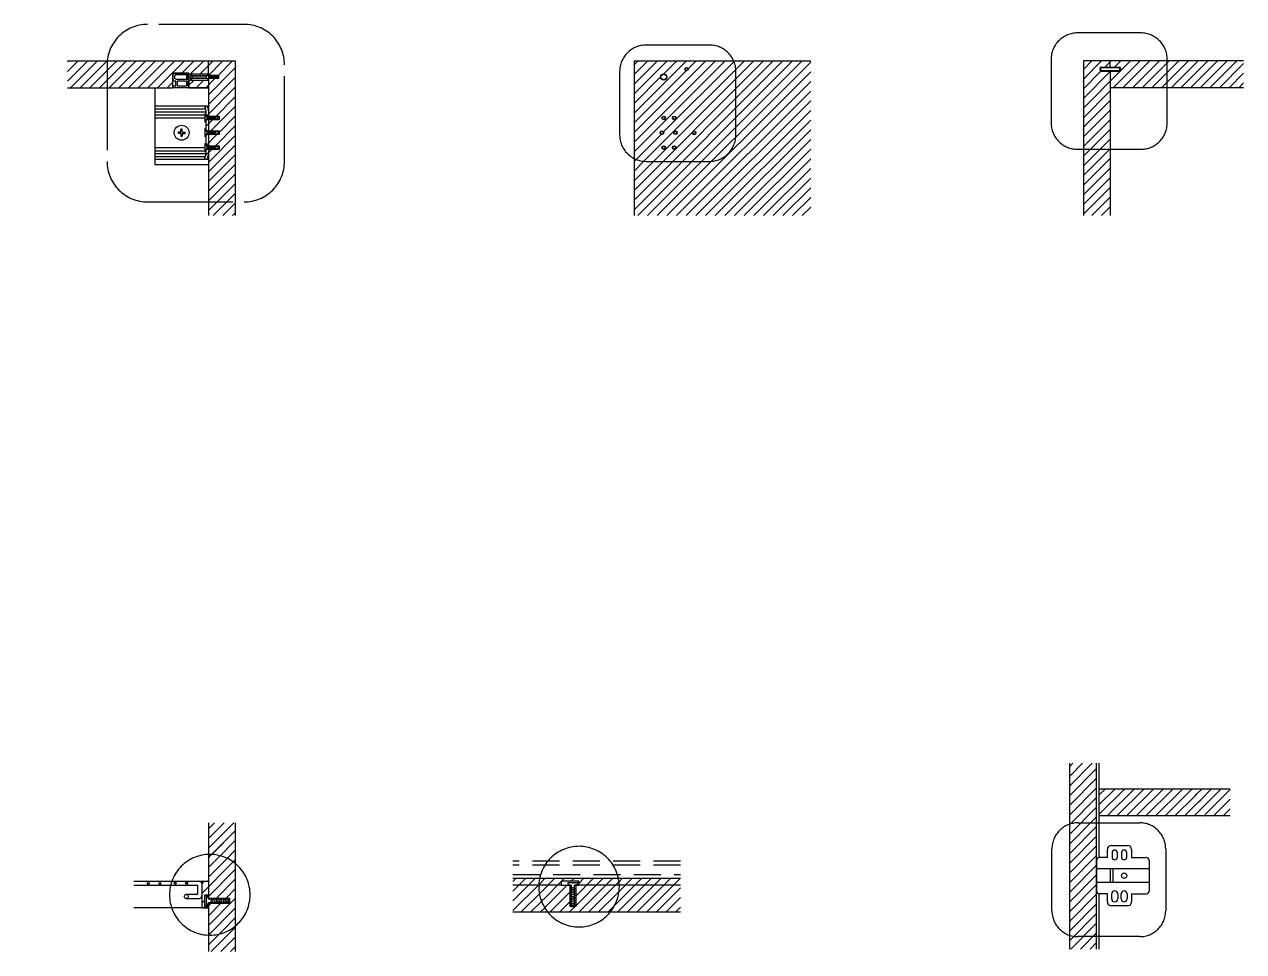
# Model space of a CAD drawing. Header units: millimetres. Extents: x 6386 to 13167, y 3420 to 7732.
# Drawn here: x 6689.4 to 6780.1, y 3523.6 to 3592.6 of the extents above; entities that cross this region are included whole.
import ezdxf

# ---------------------------------------------------------------- set-up
doc = ezdxf.new("R2010")
doc.units = ezdxf.units.MM
doc.linetypes.add('DASHED', pattern=[0.75, 0.5, -0.25])
doc.linetypes.add('TRATTOPUNTO', pattern=[25.4, 12.7, -6.35, 0, -6.35])
doc.layers.add('A-ANNO-SYMB', color=3, linetype='Continuous', lineweight=15)
for name, color, linetype in [('ARREDI SEZIONATI', 2, 'Continuous'), ('FINESTRE', 4, 'Continuous'), ('G-ANNO-LOGO', 3, 'Continuous'), ('linee sezionate', 4, 'Continuous'), ('prospetti', 2, 'Continuous'), ('simboli tratteggiati', 1, 'Continuous'), ('viti', 5, 'Continuous')]:
    doc.layers.add(name, color=color, linetype=linetype)

msp = doc.modelspace()

# ---------------------------------------------------------------- hatches: boundary and pattern name
at = {"layer": 'G-ANNO-LOGO'}
h = msp.add_hatch(dxfattribs=at)
h.set_pattern_fill('ANSI31', color=256, scale=0.16)
edge = h.paths.add_edge_path()
edge.add_line((6700.437, 3588.932), (6700.457, 3588.932))
edge.add_line((6700.457, 3588.932), (6701.661, 3588.932))
edge.add_line((6701.661, 3588.932), (6701.661, 3588.875))
edge.add_line((6701.661, 3588.875), (6703.117, 3588.875))
edge.add_line((6703.117, 3588.875), (6703.117, 3589.845))
edge.add_line((6703.117, 3589.845), (6695.589, 3589.845))
edge.add_arc((6698.576, 3589.557), 3, 174.505, 180)
edge.add_line((6695.576, 3589.557), (6695.576, 3587.845))
edge.add_line((6695.576, 3587.845), (6700.437, 3587.845))
edge.add_line((6700.437, 3587.845), (6700.437, 3588.932))
h.paths.add_polyline_path([(6705.117, 3589.845), (6703.117, 3589.845), (6703.117, 3588.875), (6703.117, 3588.765), (6703.857, 3588.765), (6703.857, 3588.525), (6703.117, 3588.525), (6703.117, 3588.435), (6703.117, 3588.415), (6703.117, 3586.132), (6703.019, 3586.499), (6702.819, 3586.499), (6702.917, 3586.132), (6702.917, 3585.742), (6703.061, 3585.742), (6702.982, 3585.467), (6702.917, 3585.467), (6702.917, 3584.637), (6703.051, 3584.637), (6703.907, 3584.637), (6703.907, 3584.362), (6703.117, 3584.362), (6703.117, 3583.532), (6703.909, 3583.532), (6703.909, 3583.257), (6703.117, 3583.257), (6703.117, 3582.866), (6703.117, 3579.357), (6705.117, 3579.357)])
edge = h.paths.add_edge_path(flags=16)
edge.add_line((6703.909, 3585.467), (6703.909, 3585.491))
edge.add_arc((6703.909, 3585.604), 0.113, 201.07533, 269.99588, ccw=False)
edge.add_line((6703.804, 3585.563), (6703.781, 3585.555))
edge.add_arc((6703.909, 3585.604), 0.137, 201.07586, 269.99662)
h.paths.add_polyline_path([(6703.58, 3585.467), (6703.153, 3585.467), (6703.216, 3585.685), (6703.643, 3585.685)], flags=16)
h.paths.add_polyline_path([(6703.117, 3588.415), (6701.797, 3588.415), (6701.661, 3588.415), (6701.661, 3587.845), (6703.117, 3587.845)])
h.paths.add_polyline_path([(6703.117, 3583.159), (6703.117, 3583.257), (6703.053, 3583.257), (6702.917, 3583.257), (6702.917, 3582.866), (6702.819, 3582.499), (6703.019, 3582.499), (6703.117, 3582.866)], flags=17)
h.paths.add_polyline_path([(6703.117, 3584.362), (6703.051, 3584.362), (6702.917, 3584.362), (6702.917, 3583.532), (6703.053, 3583.532), (6703.117, 3583.532)], flags=17)
edge = h.paths.add_edge_path(flags=16)
edge.add_arc((6738.687, 3589.233), 0.102, 0, 360)
edge = h.paths.add_edge_path(flags=16)
edge.add_arc((6736.999, 3585.604), 0.113, 0, 360)
edge = h.paths.add_edge_path(flags=16)
edge.add_arc((6736.999, 3588.645), 0.21, 0, 360)
edge = h.paths.add_edge_path(flags=16)
edge.add_arc((6736.999, 3583.395), 0.113, 0, 360)
h.paths.add_polyline_path([(6770.223, 3589.073), (6769.463, 3589.073), (6769.463, 3589.353), (6770.223, 3589.353), (6770.223, 3589.845), (6768.223, 3589.845), (6768.223, 3583.273), (6770.223, 3583.273)])
h.paths.add_polyline_path([(6774.464, 3589.845), (6770.223, 3589.845), (6770.223, 3589.353), (6770.983, 3589.353), (6770.983, 3589.073), (6770.223, 3589.073), (6770.223, 3587.845), (6774.464, 3587.845)])
edge = h.paths.add_edge_path()
edge.add_arc((6701.467, 3527.695), 0.15, 0, 360)
edge = h.paths.add_edge_path()
edge.add_arc((6703.044, 3528.772), 0.0729, 5.24279, 87.43191)
edge.add_line((6703.047, 3528.845), (6702.686, 3528.845))
edge.add_arc((6702.689, 3528.772), 0.0729, 92.56809, 174.75721)
edge.add_line((6702.617, 3528.778), (6702.617, 3526.911))
edge.add_arc((6702.689, 3526.917), 0.0729, 185.24279, 267.43191)
edge.add_line((6702.686, 3526.845), (6703.047, 3526.845))
edge.add_arc((6703.044, 3526.917), 0.0729, 272.56809, 354.75721)
edge.add_line((6703.117, 3526.911), (6703.117, 3526.941))
edge.add_line((6703.117, 3526.941), (6702.817, 3526.941))
edge.add_line((6702.817, 3526.941), (6702.817, 3527.806))
edge.add_line((6702.817, 3527.806), (6703.117, 3527.806))
edge.add_line((6703.117, 3527.806), (6703.117, 3528.778))
edge = h.paths.add_edge_path()
edge.add_arc((6703.217, 3527.823), 3, 50.70922, 90)
edge.add_arc((6703.217, 3527.823), 3, 90, 91.91463)
edge.add_line((6703.117, 3530.821), (6703.117, 3527.582))
edge.add_line((6703.117, 3527.582), (6704.687, 3527.582))
edge.add_line((6704.687, 3527.582), (6704.687, 3527.165))
edge.add_line((6704.687, 3527.165), (6703.117, 3527.165))
edge.add_line((6703.117, 3527.165), (6703.117, 3524.824))
edge.add_arc((6703.217, 3527.823), 3, 268.08537, 270)
edge.add_arc((6703.217, 3527.823), 3, 270, 309.29078)
edge.add_line((6705.117, 3525.501), (6705.117, 3530.145))
edge = h.paths.add_edge_path()
edge.add_arc((6689.496, 3528.664), 0.0753, 0, 360)
edge = h.paths.add_edge_path()
edge.add_arc((6690.646, 3528.663), 0.0753, 0, 360)
edge = h.paths.add_edge_path()
edge.add_line((6705.117, 3533.185), (6703.117, 3533.185))
edge.add_line((6703.117, 3533.185), (6703.117, 3530.821))
edge.add_arc((6703.217, 3527.823), 3, 50.70922, 91.91463, ccw=False)
edge.add_line((6705.117, 3530.145), (6705.117, 3533.185))
edge = h.paths.add_edge_path()
edge.add_line((6703.117, 3523.597), (6705.117, 3523.597))
edge.add_line((6705.117, 3523.597), (6705.117, 3525.501))
edge.add_arc((6703.217, 3527.823), 3, 270, 309.29078, ccw=False)
edge.add_arc((6703.217, 3527.823), 3, 268.08537, 270, ccw=False)
edge.add_line((6703.117, 3524.824), (6703.117, 3523.597))
edge = h.paths.add_edge_path()
edge.add_line((6692.64, 3589.845), (6692.64, 3587.845))
edge.add_line((6692.64, 3587.845), (6695.576, 3587.845))
edge.add_line((6695.576, 3587.845), (6695.576, 3589.557))
edge.add_arc((6698.576, 3589.557), 3, 174.505, 180, ccw=False)
edge.add_line((6695.589, 3589.845), (6692.64, 3589.845))
h.paths.add_polyline_path([(6703.117, 3578.336), (6705.117, 3578.336), (6705.117, 3579.357), (6703.117, 3579.357)])
edge = h.paths.add_edge_path()
edge.add_line((6747.928, 3578.336), (6747.928, 3589.845))
edge.add_line((6747.928, 3589.845), (6742.196, 3589.845))
edge.add_arc((6740.396, 3589.053), 1.965, 0, 23.73631, ccw=False)
edge.add_line((6742.362, 3589.053), (6742.362, 3584.337))
edge.add_arc((6740.396, 3584.337), 1.965, -90, 0, ccw=False)
edge.add_line((6740.396, 3582.371), (6735.68, 3582.371))
edge.add_arc((6735.68, 3584.337), 1.965, 243.38659, 270, ccw=False)
edge.add_line((6734.799, 3582.579), (6734.799, 3578.336))
edge.add_line((6734.799, 3578.336), (6747.928, 3578.336))
h.paths.add_polyline_path([(6780.144, 3587.845), (6780.144, 3589.845), (6774.464, 3589.845), (6774.464, 3587.845)])
h.paths.add_polyline_path([(6768.223, 3578.336), (6770.223, 3578.336), (6770.223, 3583.273), (6768.223, 3583.273)])
edge = h.paths.add_edge_path(flags=16)
edge.add_arc((6737.864, 3584.499), 0.137, 0, 360)
edge = h.paths.add_edge_path(flags=16)
edge.add_arc((6739.254, 3584.486), 0.137, 0, 360)
edge = h.paths.add_edge_path(flags=16)
edge.add_arc((6736.859, 3584.499), 0.137, 0, 360)
edge = h.paths.add_edge_path(flags=17)
edge.add_arc((6740.396, 3589.053), 1.965, 0, 23.73631)
edge.add_line((6742.196, 3589.845), (6734.799, 3589.845))
edge.add_line((6734.799, 3589.845), (6734.799, 3587.845))
edge.add_line((6734.799, 3587.845), (6734.799, 3582.579))
edge.add_arc((6735.68, 3584.337), 1.965, 243.38659, 270)
edge.add_line((6735.68, 3582.371), (6740.396, 3582.371))
edge.add_arc((6740.396, 3584.337), 1.965, 270, 360)
edge.add_line((6742.362, 3584.337), (6742.362, 3589.053))
h = msp.add_hatch(dxfattribs=at)
h.set_pattern_fill('ANSI31', color=256, scale=0.16)
h.set_pattern_definition([(45, (-111.2972, -45.74507), (-0.359210245, 0.359210245), [])])
h.paths.add_polyline_path([(6776.26, 3535.685), (6769.404, 3535.685), (6769.404, 3533.685), (6777.363, 3533.685, 0.197781)])
h.paths.add_polyline_path([(6769.204, 3537.601), (6767.204, 3537.601), (6767.204, 3536.346), (6769.204, 3536.346)])
h.paths.add_polyline_path([(6767.204, 3523.785), (6769.204, 3523.785), (6769.204, 3536.346), (6767.204, 3536.346)])
edge = h.paths.add_edge_path()
edge.add_line((6779.134, 3533.685), (6779.134, 3535.685))
edge.add_line((6779.134, 3535.685), (6776.26, 3535.685))
edge.add_arc((6774.383, 3533.346), 3, 6.50326, 51.25383, ccw=False)
edge.add_line((6777.363, 3533.685), (6779.134, 3533.685))
h = msp.add_hatch(dxfattribs=at)
h.set_pattern_fill('ANSI31', color=256, scale=0.16)
edge = h.paths.add_edge_path()
edge.add_line((6705.117, 3533.185), (6703.117, 3533.185))
edge.add_line((6703.117, 3533.185), (6703.117, 3530.821))
edge.add_arc((6703.217, 3527.823), 3, 90, 91.91463, ccw=False)
edge.add_arc((6703.217, 3527.823), 3, 50.70922, 90, ccw=False)
edge.add_line((6705.117, 3530.145), (6705.117, 3533.185))
h = msp.add_hatch(dxfattribs=at)
h.set_pattern_fill('ANSI31', color=256, scale=0.16)
h.paths.add_polyline_path([(6733.691, 3528.428, 0.008354), (6733.689, 3528.528), (6730.674, 3528.528), (6730.45, 3528.528), (6730.45, 3526.958), (6730.033, 3526.958), (6730.033, 3528.528), (6729.393, 3528.528), (6727.693, 3528.528, 0.008354), (6727.691, 3528.428, 0.173138), (6728.369, 3526.528), (6733.013, 3526.528, 0.173138)])
h.paths.add_polyline_path([(6729.393, 3528.828), (6730.674, 3528.828), (6730.674, 3528.528), (6733.689, 3528.528, 0.04203), (6733.63, 3529.028), (6727.752, 3529.028, 0.04203), (6727.693, 3528.528), (6729.393, 3528.528)])
edge = h.paths.add_edge_path()
edge.add_line((6738.235, 3528.528), (6738.235, 3529.028))
edge.add_line((6738.235, 3529.028), (6733.63, 3529.028))
edge.add_arc((6730.691, 3528.428), 3, 1.91464, 11.54146, ccw=False)
edge.add_line((6733.689, 3528.528), (6738.235, 3528.528))
edge = h.paths.add_edge_path()
edge.add_line((6738.235, 3526.528), (6738.235, 3528.528))
edge.add_line((6738.235, 3528.528), (6733.689, 3528.528))
edge.add_arc((6730.691, 3528.428), 3, 0, 1.91464, ccw=False)
edge.add_arc((6730.691, 3528.428), 3, -39.29078, 0, ccw=False)
edge.add_line((6733.013, 3526.528), (6738.235, 3526.528))
edge = h.paths.add_edge_path()
edge.add_line((6725.773, 3528.528), (6725.773, 3526.528))
edge.add_line((6725.773, 3526.528), (6728.369, 3526.528))
edge.add_arc((6730.691, 3528.428), 3, 180, 219.29078, ccw=False)
edge.add_arc((6730.691, 3528.428), 3, 178.08536, 180, ccw=False)
edge.add_line((6727.693, 3528.528), (6725.773, 3528.528))
edge = h.paths.add_edge_path()
edge.add_line((6725.773, 3529.028), (6725.773, 3528.528))
edge.add_line((6725.773, 3528.528), (6727.693, 3528.528))
edge.add_arc((6730.691, 3528.428), 3, 168.45854, 178.08536, ccw=False)
edge.add_line((6727.752, 3529.028), (6725.773, 3529.028))

# ---------------------------------------------------------------- linework, layer by layer
at = {"layer": 'A-ANNO-SYMB'}
msp.add_line((6700.457, 3588.932), (6700.437, 3588.932), dxfattribs=at)
at = {"layer": 'ARREDI SEZIONATI'}
for p, q in [((6702.317, 3527.911), (6702.317, 3528.478)), ((6729.393, 3528.528), (6730.033, 3528.528)), ((6730.033, 3528.528), (6730.119, 3528.528)), ((6730.364, 3528.528), (6730.674, 3528.528)), ((6702.247, 3527.845), (6701.467, 3527.845)), ((6701.467, 3527.545), (6702.444, 3527.545))]:
    msp.add_line(p, q, dxfattribs=at)
for centre, radius, start, end in [((6702.244, 3528.472), 0.0729, 5.24279, 87.43191), ((6702.412, 3528.642), 0.205, 3.66912, 81.03718), ((6702.219, 3527.944), 0.103, 286.05969, 341.26561), ((6702.416, 3527.744), 0.201, 278.15931, 357.13439)]:
    msp.add_arc(centre, radius, start, end, dxfattribs=at)
at = {"layer": 'FINESTRE'}
for p, q in [((6734.799, 3589.845), (6747.928, 3589.845)), ((6700.437, 3588.932), (6700.437, 3587.845)), ((6701.661, 3588.932), (6700.457, 3588.932)), ((6701.661, 3588.912), (6701.661, 3588.932)), ((6701.661, 3588.875), (6701.661, 3588.912)), ((6701.661, 3588.875), (6703.117, 3588.875)), ((6701.797, 3588.415), (6701.661, 3588.415)), ((6701.661, 3588.415), (6701.661, 3587.845)), ((6701.797, 3588.415), (6703.117, 3588.415)), ((6703.857, 3588.765), (6703.117, 3588.765)), ((6703.857, 3588.525), (6703.117, 3588.525)), ((6703.857, 3588.765), (6703.857, 3588.525)), ((6702.686, 3528.845), (6703.047, 3528.845))]:
    msp.add_line(p, q, dxfattribs=at)
for centre, radius in [((6738.687, 3589.233), 0.12), ((6736.999, 3588.645), 0.23), ((6736.999, 3585.604), 0.137), ((6737.775, 3585.604), 0.137), ((6736.859, 3584.499), 0.137), ((6737.864, 3584.499), 0.137), ((6739.254, 3584.486), 0.137), ((6736.999, 3583.395), 0.137), ((6737.775, 3583.395), 0.137)]:
    msp.add_circle(centre, radius, dxfattribs=at)
for centre, start, end in [((6702.689, 3528.772), 92.56809, 174.75721), ((6703.044, 3528.772), 5.24279, 87.43191), ((6702.689, 3526.917), 185.24279, 267.43191), ((6703.044, 3526.917), 272.56809, 354.75721)]:
    msp.add_arc(centre, 0.0729, start, end, dxfattribs=at)
at = {"layer": 'linee sezionate'}
for p, q in [((6692.64, 3589.845), (6705.117, 3589.845)), ((6703.117, 3588.875), (6703.117, 3589.845)), ((6705.117, 3589.845), (6705.117, 3578.336)), ((6734.799, 3589.845), (6734.799, 3587.845)), ((6780.144, 3589.845), (6768.223, 3589.845)), ((6768.223, 3589.845), (6768.223, 3578.336)), ((6770.223, 3589.353), (6770.223, 3589.845)), ((6770.223, 3589.073), (6770.223, 3578.336)), ((6703.117, 3588.415), (6703.117, 3585.84)), ((6692.64, 3587.845), (6700.437, 3587.845)), ((6703.117, 3587.845), (6701.661, 3587.845)), ((6701.661, 3587.845), (6703.117, 3587.845)), ((6734.799, 3587.845), (6734.799, 3578.336)), ((6780.144, 3587.845), (6770.223, 3587.845)), ((6702.819, 3586.499), (6702.917, 3586.132)), ((6703.019, 3586.499), (6703.117, 3586.132)), ((6702.917, 3586.132), (6702.917, 3585.742)), ((6703.053, 3585.742), (6702.917, 3585.742)), ((6702.917, 3585.467), (6702.917, 3584.634)), ((6703.053, 3585.467), (6702.917, 3585.467)), ((6703.053, 3585.742), (6703.909, 3585.742)), ((6703.909, 3585.467), (6703.053, 3585.467)), ((6703.117, 3586.132), (6703.117, 3585.742)), ((6703.117, 3585.467), (6703.117, 3584.637)), ((6703.169, 3585.524), (6703.7, 3585.524)), ((6703.909, 3585.742), (6703.909, 3585.467)), ((6703.051, 3584.637), (6702.914, 3584.637)), ((6703.051, 3584.637), (6703.907, 3584.637)), ((6703.907, 3584.637), (6703.907, 3584.362)), ((6703.051, 3584.362), (6702.914, 3584.362)), ((6702.917, 3584.365), (6702.917, 3583.532)), ((6703.907, 3584.362), (6703.051, 3584.362)), ((6703.117, 3584.362), (6703.117, 3583.532)), ((6703.167, 3584.419), (6703.698, 3584.419)), ((6702.819, 3582.499), (6702.917, 3582.866)), ((6703.053, 3583.532), (6702.917, 3583.532)), ((6702.917, 3583.257), (6702.917, 3582.866)), ((6703.053, 3583.257), (6702.917, 3583.257)), ((6703.019, 3582.499), (6703.117, 3582.866)), ((6703.053, 3583.532), (6703.909, 3583.532)), ((6703.909, 3583.257), (6703.053, 3583.257)), ((6703.117, 3583.257), (6703.117, 3582.866)), ((6703.117, 3583.159), (6703.117, 3578.336)), ((6703.169, 3583.314), (6703.7, 3583.314)), ((6703.909, 3583.532), (6703.909, 3583.257)), ((6767.204, 3523.785), (6767.204, 3537.601)), ((6769.204, 3523.785), (6769.204, 3537.601)), ((6769.404, 3530.594), (6769.404, 3537.601)), ((6779.134, 3535.685), (6769.404, 3535.685)), ((6779.134, 3533.685), (6769.404, 3533.685)), ((6703.117, 3533.185), (6703.117, 3527.496)), ((6705.117, 3533.185), (6705.117, 3523.597)), ((6702.617, 3528.778), (6702.617, 3526.911)), ((6738.235, 3529.028), (6725.773, 3529.028)), ((6729.393, 3528.528), (6725.773, 3528.528)), ((6730.674, 3528.828), (6729.393, 3528.828)), ((6729.393, 3528.528), (6729.393, 3528.828)), ((6730.033, 3526.958), (6730.033, 3528.528)), ((6730.45, 3528.528), (6730.45, 3526.958)), ((6730.674, 3528.528), (6730.674, 3528.828)), ((6738.235, 3528.528), (6730.674, 3528.528)), ((6702.817, 3527.806), (6702.817, 3526.941)), ((6703.117, 3527.806), (6702.817, 3527.806)), ((6703.117, 3527.582), (6704.687, 3527.582)), ((6704.687, 3527.582), (6704.687, 3527.165)), ((6769.404, 3523.785), (6769.404, 3527.894)), ((6702.686, 3526.845), (6703.047, 3526.845)), ((6703.117, 3526.941), (6702.817, 3526.941)), ((6703.117, 3527.251), (6703.117, 3523.597)), ((6704.687, 3527.165), (6703.117, 3527.165)), ((6738.235, 3526.528), (6725.773, 3526.528)), ((6730.45, 3526.958), (6730.033, 3526.958))]:
    msp.add_line(p, q, dxfattribs=at)
msp.add_lwpolyline([(6769.463, 3589.073), (6770.983, 3589.073), (6770.983, 3589.353), (6769.463, 3589.353)], close=True, dxfattribs=at)
for centre, radius in [((6698.645, 3528.663), 0.0753), ((6699.495, 3528.663), 0.0753), ((6700.645, 3528.682), 0.0753), ((6701.495, 3528.682), 0.0753), ((6701.467, 3527.695), 0.15)]:
    msp.add_circle(centre, radius, dxfattribs=at)
for centre, start, end in [((6700.645, 3528.682), 94.69191, 265.30809), ((6701.495, 3528.682), 274.69191, 85.30809)]:
    msp.add_arc(centre, 0.0753, start, end, dxfattribs=at)
at = {"layer": 'prospetti'}
for p, q in [((6770.223, 3589.353), (6770.223, 3589.333)), ((6770.223, 3589.093), (6770.223, 3589.073)), ((6703.117, 3588.875), (6703.117, 3588.855)), ((6703.117, 3588.435), (6703.117, 3588.415)), ((6699.117, 3587.845), (6699.117, 3582.143)), ((6700.457, 3587.845), (6700.437, 3587.845)), ((6701.661, 3587.845), (6701.641, 3587.845)), ((6699.117, 3582.143), (6703.117, 3582.143)), ((6697.555, 3528.845), (6702.686, 3528.845)), ((6697.555, 3528.545), (6702.247, 3528.545)), ((6703.047, 3526.845), (6697.555, 3526.845))]:
    msp.add_line(p, q, dxfattribs=at)
at = {"layer": 'simboli tratteggiati', "linetype": 'DASHED', "ltscale": 4}
for p, q in [((6738.235, 3530.328), (6725.773, 3530.328)), ((6738.235, 3530.028), (6725.773, 3530.028)), ((6725.773, 3529.328), (6738.235, 3529.328))]:
    msp.add_line(p, q, dxfattribs=at)
at = {"layer": 'simboli tratteggiati', "linetype": 'TRATTOPUNTO', "ltscale": 0.5}
for points in [[(6698.576, 3579.357), (6705.776, 3579.357, 0.414214), (6708.776, 3582.357), (6708.776, 3589.557, 0.414214), (6705.776, 3592.557), (6698.576, 3592.557, 0.414214), (6695.576, 3589.557), (6695.576, 3582.357, 0.414214)], [(6767.782, 3583.273), (6772.499, 3583.273, 0.414214), (6774.464, 3585.238), (6774.464, 3589.955, 0.414214), (6772.499, 3591.92), (6767.782, 3591.92, 0.414214), (6765.816, 3589.955), (6765.816, 3585.238, 0.414214)], [(6735.68, 3582.371), (6740.396, 3582.371, 0.414214), (6742.362, 3584.337), (6742.362, 3589.053, 0.414214), (6740.396, 3591.019), (6735.68, 3591.019, 0.414214), (6733.714, 3589.053), (6733.714, 3584.337, 0.414214)], [(6772.421, 3524.709), (6767.804, 3524.709, -0.414214), (6765.881, 3526.632), (6765.881, 3531.249, -0.414214), (6767.804, 3533.172), (6772.421, 3533.172, -0.414214), (6774.345, 3531.249), (6774.345, 3526.632, -0.414214)]]:
    msp.add_lwpolyline(points, format="xyb", close=True, dxfattribs=at)
for points in [[(6727.691, 3528.428, -0.414214), (6730.691, 3531.428)], [(6730.691, 3531.428, -0.414214), (6733.691, 3528.428)], [(6700.217, 3527.823, -0.414214), (6703.217, 3530.823)], [(6706.217, 3527.823, 0.414214), (6703.217, 3530.823)], [(6727.691, 3528.428, 0.414214), (6730.691, 3525.428)], [(6730.691, 3525.428, 0.414214), (6733.691, 3528.428)], [(6703.217, 3524.823, -0.414214), (6700.217, 3527.823)], [(6703.217, 3524.823, 0.414214), (6706.217, 3527.823)]]:
    msp.add_lwpolyline(points, format="xyb", dxfattribs=at)
at = {"layer": 'viti'}
for p, q in [((6769.523, 3589.333), (6769.463, 3589.273)), ((6769.463, 3589.153), (6769.463, 3589.273)), ((6769.523, 3589.093), (6769.463, 3589.153)), ((6769.523, 3589.093), (6769.523, 3589.333)), ((6770.923, 3589.333), (6769.523, 3589.333)), ((6770.923, 3589.093), (6769.523, 3589.093)), ((6770.923, 3589.333), (6770.983, 3589.273)), ((6770.923, 3589.093), (6770.923, 3589.333)), ((6770.923, 3589.093), (6770.983, 3589.153)), ((6770.983, 3589.273), (6770.983, 3589.153)), ((6700.457, 3588.912), (6701.641, 3588.912)), ((6700.457, 3588.912), (6700.457, 3588.436)), ((6700.457, 3588.328), (6700.457, 3588.436)), ((6700.69, 3588.328), (6700.457, 3588.328)), ((6700.69, 3588), (6700.69, 3588.328)), ((6701.641, 3588.804), (6700.714, 3588.802)), ((6700.714, 3588.489), (6701.641, 3588.489)), ((6701.487, 3588.328), (6700.799, 3588.328)), ((6700.799, 3588.328), (6700.799, 3588)), ((6701.487, 3588.328), (6701.487, 3588)), ((6701.519, 3588.789), (6701.637, 3588.789)), ((6701.519, 3588.501), (6701.519, 3588.789)), ((6701.519, 3588.658), (6701.578, 3588.658)), ((6701.519, 3588.632), (6701.578, 3588.632)), ((6701.637, 3588.501), (6701.519, 3588.501)), ((6701.578, 3588.789), (6701.578, 3588.501)), ((6701.641, 3588.328), (6701.596, 3588.328)), ((6701.596, 3588), (6701.596, 3588.328)), ((6701.637, 3588.789), (6701.637, 3588.501)), ((6701.797, 3588.712), (6701.637, 3588.712)), ((6701.637, 3588.579), (6701.797, 3588.579)), ((6701.641, 3588.804), (6701.641, 3588.912)), ((6701.641, 3588.328), (6701.641, 3588.489)), ((6701.797, 3588.855), (6701.797, 3588.435)), ((6701.917, 3588.765), (6702.997, 3588.765)), ((6701.917, 3588.645), (6701.917, 3588.645)), ((6701.917, 3588.525), (6701.917, 3588.525)), ((6702.997, 3588.525), (6701.917, 3588.525)), ((6701.977, 3588.735), (6702.937, 3588.735)), ((6702.937, 3588.705), (6701.977, 3588.705)), ((6701.977, 3588.585), (6702.937, 3588.585)), ((6701.977, 3588.555), (6702.937, 3588.555)), ((6702.997, 3588.645), (6702.997, 3588.645)), ((6702.997, 3588.525), (6702.997, 3588.525)), ((6703.117, 3588.855), (6703.117, 3588.575)), ((6703.117, 3588.575), (6703.117, 3588.435)), ((6703.232, 3588.525), (6703.162, 3588.765)), ((6703.307, 3588.525), (6703.237, 3588.765)), ((6703.381, 3588.525), (6703.311, 3588.765)), ((6703.456, 3588.525), (6703.386, 3588.765)), ((6703.53, 3588.525), (6703.461, 3588.765)), ((6703.605, 3588.525), (6703.535, 3588.765)), ((6703.68, 3588.525), (6703.61, 3588.765)), ((6703.754, 3588.525), (6703.685, 3588.765)), ((6703.777, 3588.765), (6703.837, 3588.715)), ((6703.777, 3588.525), (6703.777, 3588.765)), ((6703.777, 3588.525), (6703.837, 3588.575)), ((6703.837, 3588.715), (6703.837, 3588.575)), ((6700.457, 3587.845), (6700.457, 3588)), ((6700.457, 3588), (6700.69, 3588)), ((6701.641, 3587.845), (6700.457, 3587.845)), ((6700.799, 3588), (6701.487, 3588)), ((6701.596, 3588), (6701.641, 3588)), ((6701.641, 3587.845), (6701.641, 3588)), ((6699.117, 3586.499), (6703.119, 3586.499)), ((6699.117, 3586.499), (6699.117, 3582.499)), ((6703.119, 3586.499), (6703.117, 3586.499)), ((6699.117, 3586.273), (6702.879, 3586.273)), ((6699.117, 3586.053), (6702.917, 3586.053)), ((6699.117, 3585.842), (6702.845, 3585.842)), ((6699.117, 3585.604), (6702.873, 3585.604)), ((6702.845, 3585.633), (6702.873, 3585.604)), ((6702.873, 3585.604), (6702.845, 3585.576)), ((6703.061, 3585.742), (6702.982, 3585.467)), ((6703.147, 3585.742), (6703.067, 3585.467)), ((6703.232, 3585.742), (6703.153, 3585.467)), ((6703.171, 3585.685), (6703.7, 3585.685)), ((6703.318, 3585.742), (6703.238, 3585.467)), ((6703.403, 3585.742), (6703.324, 3585.467)), ((6703.489, 3585.742), (6703.409, 3585.467)), ((6703.574, 3585.742), (6703.495, 3585.467)), ((6703.66, 3585.742), (6703.58, 3585.467)), ((6702.842, 3584.528), (6702.871, 3584.499)), ((6702.871, 3584.499), (6702.842, 3584.471)), ((6703.059, 3584.637), (6702.979, 3584.362)), ((6703.145, 3584.637), (6703.065, 3584.362)), ((6703.23, 3584.637), (6703.15, 3584.362)), ((6703.169, 3584.58), (6703.698, 3584.58)), ((6703.316, 3584.637), (6703.236, 3584.362)), ((6703.401, 3584.637), (6703.321, 3584.362)), ((6703.487, 3584.637), (6703.407, 3584.362)), ((6703.572, 3584.637), (6703.492, 3584.362)), ((6703.658, 3584.637), (6703.578, 3584.362)), ((6699.117, 3583.395), (6702.873, 3583.395)), ((6699.117, 3583.157), (6702.845, 3583.157)), ((6699.117, 3582.946), (6702.917, 3582.946)), ((6699.117, 3582.726), (6702.879, 3582.726)), ((6702.845, 3583.423), (6702.873, 3583.395)), ((6702.873, 3583.395), (6702.845, 3583.366)), ((6703.061, 3583.532), (6702.982, 3583.257)), ((6703.147, 3583.532), (6703.067, 3583.257)), ((6703.232, 3583.532), (6703.153, 3583.257)), ((6703.171, 3583.475), (6703.7, 3583.475)), ((6703.318, 3583.532), (6703.238, 3583.257)), ((6703.403, 3583.532), (6703.324, 3583.257)), ((6703.489, 3583.532), (6703.409, 3583.257)), ((6703.574, 3583.532), (6703.495, 3583.257)), ((6703.66, 3583.532), (6703.58, 3583.257)), ((6703.117, 3582.499), (6699.117, 3582.499)), ((6703.119, 3582.499), (6703.117, 3582.499)), ((6770.004, 3530.594), (6770.004, 3531.194)), ((6770.304, 3531.494), (6771.504, 3531.494)), ((6770.354, 3530.949), (6770.354, 3530.621)), ((6770.754, 3530.621), (6770.754, 3530.949)), ((6771.054, 3530.949), (6771.054, 3530.621)), ((6771.454, 3530.621), (6771.454, 3530.949)), ((6771.804, 3531.194), (6771.804, 3530.594)), ((6769.204, 3530.394), (6769.204, 3528.094)), ((6770.004, 3530.594), (6769.404, 3530.594)), ((6771.804, 3530.594), (6772.904, 3530.594)), ((6773.104, 3530.394), (6773.104, 3528.094)), ((6773.104, 3529.744), (6769.204, 3529.744)), ((6770.204, 3529.744), (6770.204, 3528.744)), ((6770.404, 3529.744), (6770.404, 3528.744)), ((6729.852, 3528.701), (6729.852, 3528.623)), ((6729.852, 3528.623), (6730.119, 3528.528)), ((6730.45, 3528.277), (6730.033, 3528.398)), ((6730.45, 3528.147), (6730.033, 3528.268)), ((6730.242, 3528.658), (6730.198, 3528.701)), ((6730.285, 3528.701), (6730.242, 3528.658)), ((6730.631, 3528.623), (6730.364, 3528.528)), ((6730.631, 3528.701), (6730.631, 3528.623)), ((6773.104, 3528.744), (6769.204, 3528.744)), ((6702.944, 3527.763), (6703.022, 3527.763)), ((6702.944, 3527.417), (6702.987, 3527.374)), ((6702.987, 3527.374), (6702.944, 3527.33)), ((6703.022, 3527.763), (6703.117, 3527.496)), ((6703.368, 3527.582), (6703.246, 3527.165)), ((6703.498, 3527.582), (6703.376, 3527.165)), ((6703.627, 3527.582), (6703.506, 3527.165)), ((6703.757, 3527.582), (6703.636, 3527.165)), ((6703.887, 3527.582), (6703.766, 3527.165)), ((6704.017, 3527.582), (6703.895, 3527.165)), ((6704.147, 3527.582), (6704.025, 3527.165)), ((6704.276, 3527.582), (6704.155, 3527.165)), ((6704.406, 3527.582), (6704.285, 3527.165)), ((6704.536, 3527.582), (6704.415, 3527.165)), ((6704.666, 3527.582), (6704.544, 3527.165)), ((6704.687, 3527.251), (6704.687, 3527.496)), ((6730.45, 3528.017), (6730.033, 3528.139)), ((6730.45, 3527.888), (6730.033, 3528.009)), ((6730.45, 3527.758), (6730.033, 3527.879)), ((6730.45, 3527.628), (6730.033, 3527.749)), ((6730.45, 3527.498), (6730.033, 3527.619)), ((6730.45, 3527.368), (6730.033, 3527.49)), ((6730.45, 3527.239), (6730.033, 3527.36)), ((6770.004, 3527.894), (6769.404, 3527.894)), ((6770.004, 3527.294), (6770.004, 3527.894)), ((6770.329, 3527.519), (6770.329, 3527.888)), ((6770.779, 3527.888), (6770.779, 3527.519)), ((6771.029, 3527.519), (6771.029, 3527.888)), ((6771.479, 3527.888), (6771.479, 3527.519)), ((6771.804, 3527.894), (6771.804, 3527.294)), ((6771.804, 3527.894), (6772.904, 3527.894)), ((6702.944, 3526.984), (6703.022, 3526.984)), ((6703.022, 3526.984), (6703.117, 3527.251)), ((6730.45, 3527.109), (6730.033, 3527.23)), ((6730.45, 3526.979), (6730.033, 3527.1)), ((6730.119, 3526.958), (6730.364, 3526.958)), ((6771.504, 3526.994), (6770.304, 3526.994))]:
    msp.add_line(p, q, dxfattribs=at)
at = {"layer": 'viti', "linetype": 'Continuous'}
for p, q in [((6701.072, 3584.549), (6700.856, 3584.549)), ((6701.072, 3584.549), (6701.072, 3584.765)), ((6701.167, 3584.549), (6701.167, 3584.765)), ((6701.167, 3584.549), (6701.383, 3584.549)), ((6701.072, 3584.453), (6700.856, 3584.453)), ((6701.072, 3584.453), (6701.072, 3584.237)), ((6701.167, 3584.453), (6701.383, 3584.453)), ((6701.167, 3584.453), (6701.167, 3584.237))]:
    msp.add_line(p, q, dxfattribs=at)
at = {"layer": 'viti'}
for points in [[(6703.117, 3588.715), (6703.837, 3588.715)], [(6703.837, 3588.575), (6703.117, 3588.575)], [(6702.886, 3585.889), (6702.845, 3585.889), (6702.845, 3585.633)], [(6702.845, 3585.576), (6702.845, 3585.319), (6702.886, 3585.319), (6702.917, 3585.467), (6702.959, 3585.524), (6703.7, 3585.524)], [(6703.7, 3585.685), (6702.959, 3585.685), (6702.917, 3585.742), (6702.886, 3585.889)], [(6703.7, 3585.524), (6703.909, 3585.604), (6703.7, 3585.685)], [(6702.884, 3584.784), (6702.842, 3584.784), (6702.842, 3584.528)], [(6702.842, 3584.471), (6702.842, 3584.214), (6702.884, 3584.214), (6702.914, 3584.362), (6702.956, 3584.419), (6703.698, 3584.419)], [(6703.698, 3584.58), (6702.956, 3584.58), (6702.914, 3584.637), (6702.884, 3584.784)], [(6703.698, 3584.419), (6703.907, 3584.499), (6703.698, 3584.58)], [(6702.886, 3583.68), (6702.845, 3583.68), (6702.845, 3583.423)], [(6703.7, 3583.475), (6702.959, 3583.475), (6702.917, 3583.532), (6702.886, 3583.68)], [(6702.845, 3583.366), (6702.845, 3583.11), (6702.886, 3583.11), (6702.917, 3583.257), (6702.959, 3583.314), (6703.7, 3583.314)], [(6703.7, 3583.314), (6703.909, 3583.395), (6703.7, 3583.475)], [(6730.198, 3528.701), (6729.852, 3528.701)], [(6730.119, 3528.528), (6730.119, 3526.958)], [(6730.631, 3528.701), (6730.285, 3528.701)], [(6730.364, 3526.958), (6730.364, 3528.528)], [(6702.944, 3527.763), (6702.944, 3527.417)], [(6702.944, 3527.33), (6702.944, 3526.984)], [(6704.687, 3527.496), (6703.117, 3527.496)], [(6703.992, 3527.496), (6703.992, 3527.496)], [(6730.364, 3527.653), (6730.364, 3527.653)], [(6703.117, 3527.251), (6704.687, 3527.251)]]:
    msp.add_lwpolyline(points, dxfattribs=at)
for centre, radius in [((6738.687, 3589.233), 0.102), ((6736.999, 3588.645), 0.21), ((6736.999, 3585.604), 0.113), ((6737.775, 3585.604), 0.113), ((6701.117, 3584.499), 0.556), ((6736.859, 3584.499), 0.113), ((6737.864, 3584.499), 0.113), ((6739.254, 3584.486), 0.113), ((6736.999, 3583.395), 0.113), ((6737.775, 3583.395), 0.113), ((6771.254, 3529.244), 0.2)]:
    msp.add_circle(centre, radius, dxfattribs=at)
for centre, radius, start, end in [((6700.741, 3588.645), 0.159, 99.73498, 260.25848), ((6701.938, 3588.919), 0.155, 204.28296, 261.97725), ((6701.938, 3588.371), 0.155, 98.02275, 155.71704), ((6701.977, 3588.645), 0.06, 90, 180), ((6701.977, 3588.645), 0.06, 180, 270), ((6701.977, 3588.795), 0.06, 210, 270), ((6701.977, 3588.495), 0.06, 90, 150), ((6702.937, 3588.795), 0.06, 270, 330), ((6702.937, 3588.645), 0.06, 360, 90), ((6702.937, 3588.645), 0.06, 270, 360), ((6702.937, 3588.495), 0.06, 30, 90), ((6702.975, 3588.919), 0.155, 278.02275, 335.71704), ((6702.975, 3588.371), 0.155, 24.28296, 81.97725), ((6770.304, 3531.194), 0.3, 90, 180), ((6770.554, 3530.949), 0.2, 90, 180), ((6770.554, 3530.949), 0.2, 0, 90), ((6771.254, 3530.949), 0.2, 90, 180), ((6771.254, 3530.949), 0.2, 0, 90), ((6771.504, 3531.194), 0.3, 0, 90), ((6769.404, 3530.394), 0.2, 90, 180), ((6770.554, 3530.621), 0.2, 180, 270), ((6770.554, 3530.621), 0.2, 270, 0), ((6771.254, 3530.621), 0.2, 180, 270), ((6771.254, 3530.621), 0.2, 270, 0), ((6772.904, 3530.394), 0.2, 0, 90), ((6769.404, 3528.094), 0.2, 180, 270), ((6770.554, 3527.888), 0.225, 90, 180), ((6770.554, 3527.519), 0.225, 180, 270), ((6770.554, 3527.888), 0.225, 0, 90), ((6770.554, 3527.519), 0.225, 270, 0), ((6771.254, 3527.888), 0.225, 90, 180), ((6771.254, 3527.519), 0.225, 180, 270), ((6771.254, 3527.888), 0.225, 0, 90), ((6771.254, 3527.519), 0.225, 270, 0), ((6772.904, 3528.094), 0.2, 270, 0), ((6770.304, 3527.294), 0.3, 180, 270), ((6771.504, 3527.294), 0.3, 270, 0)]:
    msp.add_arc(centre, radius, start, end, dxfattribs=at)
at = {"layer": 'viti', "linetype": 'Continuous'}
for start, end in [(169.75965, 190.24035), (79.75965, 100.24035), (349.75965, 10.24035), (259.75965, 280.24035)]:
    msp.add_arc((6701.12, 3584.501), 0.268, start, end, dxfattribs=at)

doc.saveas('drawing.dxf')
